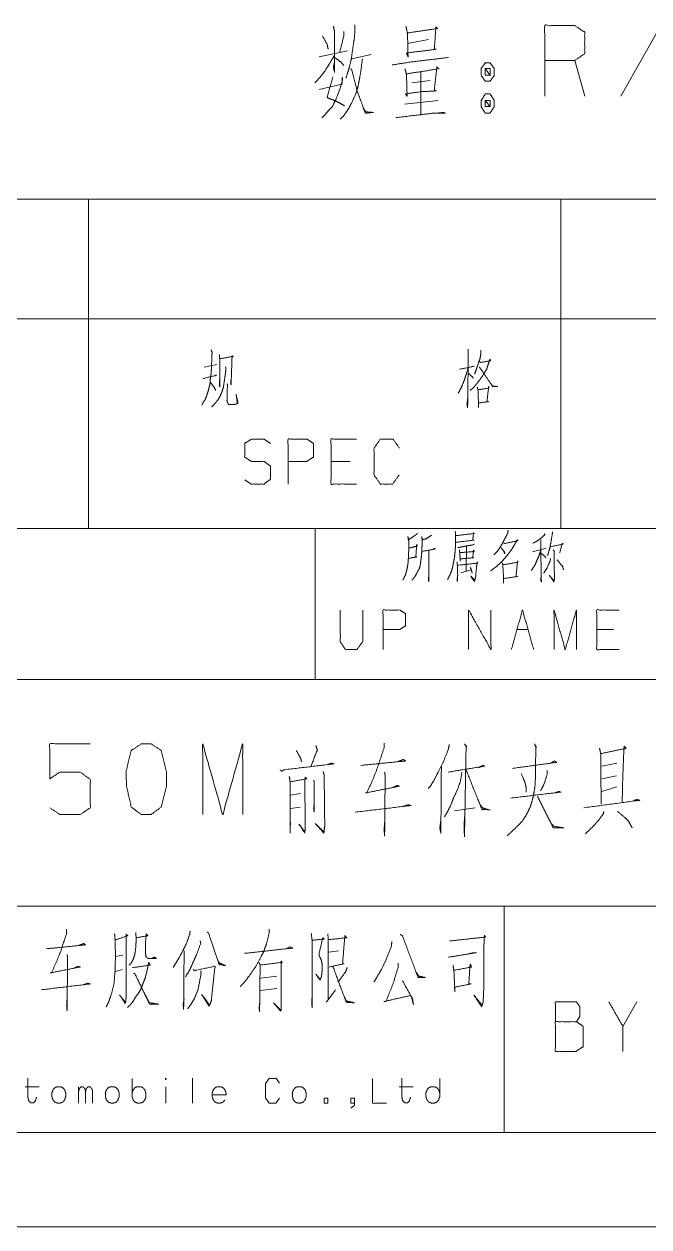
# Model space of a CAD drawing. Header units: millimetres. Extents: x 0 to 210, y 0 to 297.
# Drawn here: x 99.6 to 132.7, y 0 to 63.7 of the extents above; entities that cross this region are included whole.
import ezdxf

# ---------------------------------------------------------------- set-up
doc = ezdxf.new("R2010")
doc.units = ezdxf.units.MM
doc.layers.add('101', color=7, linetype='Continuous', true_color=0xffffff)

msp = doc.modelspace()

# ---------------------------------------------------------------- linework, layer by layer
at = {"layer": '101', "color": 72, "linetype": 'Continuous', "lineweight": 18}
for p, q in [((133.302, 63.655), (131.187, 59.915)), ((119.889, 62.71), (121.002, 62.907)), ((115.214, 62.001), (116.717, 62.316)), ((116.939, 61.883), (117.969, 62.119)), ((120.585, 61.214), (120.585, 58.93)), ((129.267, 59.915), (128.738, 61.804)), ((120.112, 60.623), (121.086, 60.741)), ((119.722, 59.482), (121.503, 59.678)), ((73, 54.463), (103, 54.463)), ((103, 54.463), (103, 48.113)), ((103, 54.463), (128, 54.463)), ((128, 54.463), (158, 54.463)), ((128, 54.463), (128, 48.113)), ((73, 48.113), (103, 48.113)), ((103, 48.113), (128, 48.113)), ((103, 48.113), (103, 37)), ((128, 48.113), (128, 37)), ((128, 48.113), (158, 48.113)), ((109.13, 45.55), (109.784, 45.7)), ((116.847, 40.563), (115.839, 40.563)), ((73, 37), (103, 37)), ((103, 37), (128, 37)), ((128, 37), (158, 37)), ((123.012, 36.054), (122.996, 34.751)), ((126.507, 35.767), (127.226, 35.966)), ((122.715, 34.663), (123.262, 34.818)), ((125.679, 31.649), (126.273, 31.649)), ((130.798, 31.649), (129.909, 31.649)), ((130.976, 24.572), (130.169, 24.414)), ((130.169, 23.745), (130.948, 23.903)), ((113.695, 22.879), (114.223, 22.958)), ((130.976, 23.312), (130.169, 23.076)), ((114.196, 22.249), (113.695, 22.17)), ((123.462, 22.21), (122.377, 22.052)), ((113.645, 14.842), (113.45, 14.738)), ((104.817, 14.393), (104.427, 14.324)), ((116.229, 14.635), (115.717, 14.566)), ((104.793, 13.634), (104.427, 13.531)), ((112.962, 13.289), (112.108, 13.186)), ((112.108, 12.53), (112.962, 12.634)), ((132.031, 11.925), (131.289, 10.628)), ((105.304, 6.907), (105.304, 7.873)), ((108.504, 7.887), (108.504, 6.562)), ((99.647, 7.431), (100.379, 7.431)), ((102.476, 6.562), (102.476, 7.431)), ((107.089, 7.431), (107.089, 6.562)), ((119.448, 7.431), (120.18, 7.431))]:
    msp.add_line(p, q, dxfattribs=at)
at = {"layer": '101', "color": 133, "linetype": 'Continuous', "lineweight": 18}
for p, q in [((25, 37), (205, 37)), ((115, 37), (115, 29)), ((25, 29), (205, 29)), ((75, 17), (184, 17)), ((125, 17), (125, 5)), ((25, 5), (205, 5)), ((25, 5), (205, 5)), ((0, 0), (210, 0))]:
    msp.add_line(p, q, dxfattribs=at)
at = {"layer": '101', "color": 72, "linetype": 'Continuous', "lineweight": 18}
for points, knots in [([(115.381, 63.104), (115.631, 62.67), (115.687, 62.395)], [0, 0, 0.640215, 1, 1]), ([(115.965, 63.615), (116.021, 63.34), (116.021, 61.174), (115.965, 61.45), (116.021, 61.686)], [0, 0, 0.094655, 0.823641, 0.918296, 1, 1]), ([(116.522, 63.34), (116.522, 63.143), (116.299, 62.237)], [0, 0, 0.174306, 1, 1]), ([(117.106, 63.694), (117.106, 63.458), (117.079, 63.025), (116.995, 62.474), (116.912, 61.883), (116.8, 61.411), (116.661, 60.978), (116.633, 60.859)], [0, 0, 0.08186, 0.232244, 0.425428, 0.632112, 0.800316, 0.957948, 1, 1]), ([(119.805, 63.615), (119.889, 63.222), (119.917, 62.001), (119.833, 62.198), (121.392, 62.395), (121.308, 62.395), (121.392, 63.576), (121.475, 63.497), (119.889, 63.261)], [0, 0, 0.062937, 0.253847, 0.287286, 0.532982, 0.546041, 0.731205, 0.749153, 1, 1]), ([(127.152, 59.915), (127.152, 63.655), (128.738, 63.655), (129.267, 63.3), (129.267, 62.159), (128.738, 61.804), (127.152, 61.804)], [0, 0, 0.400951, 0.571035, 0.639278, 0.761673, 0.829916, 1, 1]), ([(115.993, 62.041), (115.743, 61.607), (115.492, 61.214), (115.242, 60.899), (114.991, 60.623)], [0, 0, 0.287233, 0.555138, 0.786184, 1, 1]), ([(116.021, 61.962), (116.355, 61.726), (116.522, 61.529)], [0, 0, 0.613115, 1, 1]), ([(117.496, 61.883), (117.413, 61.214), (117.329, 60.741), (117.246, 60.348), (117.134, 59.993), (116.912, 59.521), (116.717, 59.167), (116.494, 58.852), (116.327, 58.694)], [0, 0, 0.194373, 0.332631, 0.448611, 0.555647, 0.706159, 0.822691, 0.933848, 1, 1]), ([(119.082, 61.568), (120.084, 61.726), (122.06, 61.962)], [0, 0, 0.33759, 1, 1]), ([(116.884, 61.371), (116.939, 61.293), (117.218, 60.19), (117.413, 59.678), (117.607, 59.127), (117.663, 59.009), (118.081, 59.048), (117.663, 59.088), (117.524, 59.324)], [0, 0, 0.026719, 0.341743, 0.493481, 0.655461, 0.691641, 0.807837, 0.924033, 1, 1]), ([(119.75, 61.371), (119.833, 61.056), (119.861, 60.111), (119.861, 59.915), (119.778, 60.033), (120.64, 60.151), (121.42, 60.19), (121.308, 60.23), (121.448, 61.45), (121.559, 61.371), (120.613, 61.214), (119.833, 61.096)], [0, 0, 0.050173, 0.195727, 0.226038, 0.248311, 0.382413, 0.502573, 0.520757, 0.709901, 0.730899, 0.878625, 1, 1]), ([(124.258, 61.686), (124.007, 61.686), (123.785, 61.371), (123.785, 61.017), (124.007, 60.702), (124.258, 60.702), (124.481, 61.017), (124.481, 61.371), (124.258, 61.686)], [0, 0, 0.091011, 0.231142, 0.359869, 0.5, 0.591011, 0.731142, 0.859869, 1, 1]), ([(124.007, 61.017), (124.258, 61.017), (124.007, 61.371), (124.007, 61.017)], [0, 0, 0.24116, 0.6589, 1, 1]), ([(124.258, 61.017), (124.258, 61.371), (124.007, 61.371)], [0, 0, 0.585821, 1, 1]), ([(115.214, 60.269), (116.411, 60.544), (116.438, 60.899), (116.438, 60.741), (116.299, 60.269), (116.104, 59.757), (115.91, 59.363), (115.687, 59.127), (115.492, 58.891), (115.353, 58.773)], [0, 0, 0.30447, 0.392578, 0.431618, 0.553711, 0.689471, 0.798367, 0.878841, 0.95475, 1, 1]), ([(115.937, 60.938), (115.631, 59.836), (115.826, 59.757), (116.049, 59.678), (116.271, 59.56), (116.55, 59.403)], [0, 0, 0.529108, 0.6263, 0.735528, 0.852098, 1, 1]), ([(124.481, 59.678), (124.258, 60.033), (124.007, 60.033), (123.785, 59.678), (123.785, 59.363), (124.007, 59.009), (124.258, 59.009), (124.481, 59.363), (124.481, 59.678)], [0, 0, 0.149198, 0.238512, 0.38771, 0.5, 0.649198, 0.738512, 0.88771, 1, 1]), ([(124.007, 59.678), (124.007, 59.363), (124.258, 59.363)], [0, 0, 0.556983, 1, 1]), ([(124.258, 59.678), (124.007, 59.678), (124.258, 59.363), (124.258, 59.678)], [0, 0, 0.258819, 0.674599, 1, 1]), ([(119.277, 58.773), (120.585, 58.93), (121.225, 59.009), (121.893, 59.009), (121.809, 59.048), (121.392, 59.009)], [0, 0, 0.419318, 0.624581, 0.837166, 0.866547, 1, 1]), ([(109.483, 46.475), (109.554, 46.325), (109.536, 46.25), (109.518, 45.75), (109.501, 45.4), (109.483, 45.15), (109.448, 44.9), (109.43, 44.675), (109.377, 44.45), (109.324, 44.25), (109.253, 44.025), (109.183, 43.85), (109.077, 43.7), (109.006, 43.55)], [0, 0, 0.054644, 0.080037, 0.244904, 0.360386, 0.442974, 0.526176, 0.600548, 0.676723, 0.744905, 0.822623, 0.884819, 0.945354, 1, 1]), ([(109.925, 46.2), (109.943, 46.025), (109.943, 44.525), (109.925, 44.625), (109.943, 44.875)], [0, 0, 0.086729, 0.826348, 0.876422, 1, 1]), ([(109.96, 46), (110.65, 46.125), (110.597, 46.175), (110.597, 46.05), (110.561, 45), (110.544, 44.625), (110.526, 44.75), (110.544, 44.875)], [0, 0, 0.271858, 0.300142, 0.348649, 0.756338, 0.902021, 0.951011, 1, 1]), ([(123.089, 46.5), (123.107, 46.35), (123.071, 43.425), (123.036, 43.55), (123.071, 43.875)], [0, 0, 0.04275, 0.870701, 0.907469, 1, 1]), ([(123.708, 45.85), (123.761, 45.8), (124.291, 45.9), (124.255, 45.975), (124.167, 45.725), (124.079, 45.45), (123.973, 45.275), (123.884, 45.125), (123.637, 44.775), (123.531, 44.65), (123.389, 44.475), (123.213, 44.325)], [0, 0, 0.027219, 0.228749, 0.259717, 0.35875, 0.466631, 0.543056, 0.608079, 0.768168, 0.829391, 0.913418, 1, 1]), ([(123.778, 46.45), (123.778, 46.3), (123.725, 46), (123.601, 45.65), (123.513, 45.375), (123.442, 45.2)], [0, 0, 0.115078, 0.348802, 0.633598, 0.855202, 1, 1]), ([(110.243, 45.575), (110.278, 45.5), (110.243, 45.2), (110.19, 44.825), (110.137, 44.475), (110.066, 44.25), (109.96, 44), (109.837, 43.8), (109.731, 43.675), (109.607, 43.525), (109.518, 43.45)], [0, 0, 0.035518, 0.164909, 0.327135, 0.478766, 0.579788, 0.69611, 0.79685, 0.867063, 0.950353, 1, 1]), ([(123.089, 45.5), (122.965, 45.075), (122.859, 44.775), (122.735, 44.475), (122.576, 44.175)], [0, 0, 0.310644, 0.533953, 0.761693, 1, 1]), ([(122.647, 45.45), (122.682, 45.45), (123.425, 45.6)], [0, 0, 0.044603, 1, 1]), ([(123.69, 45.55), (123.725, 45.525), (124.397, 44.525), (124.662, 44.525), (124.397, 44.55), (124.308, 44.675)], [0, 0, 0.022404, 0.645772, 0.782972, 0.920781, 1, 1]), ([(109.077, 44.95), (109.784, 45.125), (109.731, 45.125), (109.713, 45.1)], [0, 0, 0.896993, 0.962291, 1, 1]), ([(109.448, 44.75), (109.66, 44.475), (109.731, 44.325)], [0, 0, 0.676823, 1, 1]), ([(110.331, 44.675), (110.367, 44.575), (110.349, 44.5), (110.331, 43.8), (110.349, 43.7), (110.385, 43.625), (110.42, 43.575), (110.72, 43.575), (110.809, 43.6), (110.915, 43.65), (110.809, 44.125), (110.879, 43.625)], [0, 0, 0.040324, 0.069618, 0.335837, 0.374445, 0.405966, 0.429249, 0.543487, 0.578402, 0.622978, 0.808014, 1, 1]), ([(123.089, 45.25), (123.336, 45.025), (123.372, 44.95)], [0, 0, 0.801336, 1, 1]), ([(123.584, 44.5), (123.619, 44.325), (123.655, 43.425), (123.637, 43.65), (124.167, 43.725), (124.096, 43.725), (124.185, 44.55), (124.202, 44.45), (123.619, 44.35)], [0, 0, 0.051988, 0.314259, 0.379979, 0.535919, 0.556507, 0.798111, 0.82768, 1, 1]), ([(111.269, 39.588), (111.604, 39.363), (112.294, 39.363), (112.63, 39.613), (112.63, 40.313), (112.294, 40.563), (111.622, 40.563), (111.269, 40.788), (111.269, 41.513), (111.622, 41.738), (112.294, 41.738), (112.63, 41.513)], [0, 0, 0.068036, 0.184055, 0.254519, 0.372335, 0.4428, 0.555844, 0.62637, 0.748394, 0.81892, 0.931964, 1, 1]), ([(113.563, 39.363), (113.563, 41.738), (114.57, 41.738), (114.906, 41.513), (114.906, 40.788), (114.553, 40.563), (113.563, 40.563)], [0, 0, 0.401146, 0.571312, 0.639588, 0.762044, 0.832819, 1, 1]), ([(117.183, 39.363), (115.839, 39.363), (115.839, 41.738), (117.183, 41.738)], [0, 0, 0.26539, 0.73461, 1, 1]), ([(119.441, 39.838), (119.106, 39.363), (118.452, 39.363), (118.116, 39.838), (118.116, 41.263), (118.452, 41.738), (119.123, 41.738), (119.459, 41.263)], [0, 0, 0.114569, 0.243367, 0.357936, 0.638584, 0.753153, 0.885432, 1, 1]), ([(120.421, 36.739), (120.359, 36.695), (119.937, 36.407), (119.906, 36.584), (119.953, 36.407), (119.953, 35.833), (119.937, 35.48), (119.922, 35.237), (119.89, 34.994), (119.843, 34.774), (119.781, 34.553), (119.703, 34.398), (119.641, 34.266)], [0, 0, 0.024363, 0.186801, 0.243941, 0.302153, 0.485022, 0.597667, 0.675194, 0.753199, 0.825098, 0.89819, 0.953346, 1, 1]), ([(121.155, 36.65), (120.905, 36.474), (120.671, 36.407), (120.64, 36.584), (120.671, 36.319), (120.655, 36.054), (120.64, 35.767), (120.624, 35.524), (120.593, 35.303), (120.562, 35.061), (120.515, 34.884), (120.437, 34.751), (120.359, 34.597), (120.281, 34.464), (120.203, 34.354), (120.124, 34.266)], [0, 0, 0.096321, 0.172939, 0.229417, 0.313418, 0.396987, 0.487496, 0.564125, 0.634337, 0.711437, 0.768975, 0.817389, 0.871906, 0.920319, 0.962889, 1, 1]), ([(122.419, 36.849), (122.434, 36.65), (122.434, 36.297), (122.419, 35.966), (122.403, 35.745), (122.372, 35.458), (122.325, 35.215), (122.278, 34.95), (122.216, 34.751), (122.138, 34.553), (122.013, 34.31)], [0, 0, 0.076502, 0.212087, 0.33934, 0.424292, 0.535106, 0.630037, 0.733303, 0.813246, 0.895185, 1, 1]), ([(122.465, 36.628), (123.433, 36.739), (123.387, 36.783), (123.34, 36.385), (123.418, 36.385), (122.45, 36.275)], [0, 0, 0.391079, 0.41692, 0.577582, 0.608917, 1, 1]), ([(124.994, 36.231), (125.041, 36.209), (125.743, 36.363), (125.696, 36.407), (125.571, 36.187), (125.431, 35.944), (125.29, 35.745), (125.134, 35.546), (124.963, 35.348), (124.775, 35.149), (124.572, 34.972), (124.416, 34.862), (124.291, 34.751)], [0, 0, 0.017096, 0.254607, 0.275862, 0.359625, 0.452277, 0.53264, 0.616084, 0.702808, 0.792985, 0.881825, 0.94496, 1, 1]), ([(125.212, 36.915), (125.197, 36.761), (125.009, 36.407), (124.9, 36.187), (124.775, 35.988), (124.619, 35.767), (124.463, 35.613)], [0, 0, 0.101774, 0.363751, 0.525154, 0.678922, 0.85608, 1, 1]), ([(127.163, 36.739), (127.132, 36.65), (126.929, 36.474), (126.71, 36.319), (126.523, 36.231)], [0, 0, 0.111852, 0.433096, 0.752713, 1, 1]), ([(126.945, 36.407), (126.96, 34.663), (126.976, 34.177), (126.945, 34.266), (126.96, 34.464)], [0, 0, 0.691282, 0.883883, 0.921006, 1, 1]), ([(127.569, 36.827), (127.553, 36.717), (127.475, 36.253), (127.413, 35.944), (127.304, 35.568)], [0, 0, 0.086565, 0.451628, 0.696475, 1, 1]), ([(119.984, 35.414), (120.015, 35.436), (120.374, 35.502), (120.327, 35.48), (120.374, 36.165), (120.405, 36.076), (119.968, 35.966)], [0, 0, 0.022686, 0.239276, 0.269989, 0.676988, 0.732559, 1, 1]), ([(120.655, 35.789), (121.358, 35.922), (121.311, 35.944), (121.233, 35.9)], [0, 0, 0.834812, 0.895274, 1, 1]), ([(121.014, 35.833), (121.014, 34.199), (120.999, 34.31), (121.014, 34.487)], [0, 0, 0.849784, 0.907773, 1, 1]), ([(123.418, 36.187), (123.371, 36.143), (122.981, 36.076), (122.762, 36.032), (122.559, 35.988)], [0, 0, 0.072252, 0.516596, 0.766865, 1, 1]), ([(122.637, 35.878), (122.653, 35.723), (122.684, 35.281), (122.668, 35.392), (123.402, 35.458), (123.34, 35.458), (123.387, 35.855), (123.418, 35.789), (122.653, 35.723)], [0, 0, 0.056492, 0.217482, 0.25803, 0.525927, 0.548636, 0.694166, 0.720796, 1, 1]), ([(124.822, 35.988), (124.853, 35.966), (125.025, 35.767), (125.041, 35.657), (124.978, 35.811)], [0, 0, 0.066042, 0.519584, 0.712131, 1, 1]), ([(126.945, 35.855), (126.851, 35.568), (126.742, 35.326), (126.648, 35.083), (126.554, 34.95), (126.445, 34.774)], [0, 0, 0.251918, 0.474133, 0.691325, 0.826698, 1, 1]), ([(126.96, 35.701), (127.163, 35.524), (127.21, 35.436)], [0, 0, 0.729093, 1, 1]), ([(127.6, 35.878), (127.678, 35.767), (127.647, 35.789), (127.663, 34.619), (127.663, 34.332), (127.647, 34.177), (127.397, 34.531), (127.647, 34.222)], [0, 0, 0.051678, 0.066295, 0.513631, 0.623345, 0.682723, 0.848096, 1, 1]), ([(127.444, 36.032), (128.147, 36.187), (128.084, 36.209), (127.944, 35.723)], [0, 0, 0.55707, 0.608361, 1, 1]), ([(122.512, 35.237), (122.528, 35.039), (122.544, 34.531), (122.528, 34.199), (122.512, 34.288), (122.544, 34.509)], [0, 0, 0.147472, 0.523364, 0.768667, 0.835021, 1, 1]), ([(122.544, 35.061), (123.605, 35.171), (123.574, 35.237), (123.558, 35.127), (123.511, 34.619), (123.496, 34.42), (123.433, 34.199), (123.23, 34.487), (123.449, 34.266)], [0, 0, 0.374082, 0.399751, 0.438832, 0.617592, 0.687461, 0.76789, 0.891106, 1, 1]), ([(124.9, 35.193), (124.931, 35.127), (124.963, 34.575), (124.978, 34.509), (124.978, 34.111), (124.963, 34.288), (124.963, 34.354), (125.728, 34.464), (125.634, 34.464), (125.712, 35.281), (125.743, 35.237), (125.696, 35.215), (124.947, 35.083)], [0, 0, 0.01883, 0.160989, 0.178488, 0.28068, 0.326276, 0.343307, 0.542027, 0.566111, 0.777128, 0.791034, 0.804346, 1, 1]), ([(127.46, 35.414), (127.444, 35.303), (127.272, 34.906), (127.101, 34.641)], [0, 0, 0.12962, 0.632946, 1, 1]), ([(127.819, 35.348), (128.1, 34.994), (128.147, 34.818)], [0, 0, 0.711827, 1, 1]), ([(123.215, 34.95), (123.277, 34.774), (123.308, 34.641)], [0, 0, 0.579211, 1, 1]), ([(116.331, 32.687), (116.331, 31.009), (116.612, 30.589), (117.205, 30.589), (117.517, 31.009), (117.517, 32.687)], [0, 0, 0.337151, 0.438598, 0.557782, 0.662849, 1, 1]), ([(118.594, 30.589), (118.594, 32.687), (119.484, 32.687), (119.78, 32.488), (119.78, 31.848), (119.468, 31.649), (118.594, 31.649)], [0, 0, 0.401145, 0.571312, 0.639588, 0.762043, 0.832818, 1, 1]), ([(123.12, 30.589), (123.12, 32.687), (124.306, 30.589), (124.306, 32.687)], [0, 0, 0.317574, 0.682426, 1, 1]), ([(125.383, 30.589), (125.976, 32.687), (126.569, 30.589)], [0, 0, 0.5, 1, 1]), ([(127.646, 30.589), (127.646, 32.687), (128.239, 30.589), (128.832, 32.687), (128.832, 30.589)], [0, 0, 0.245192, 0.5, 0.754808, 1, 1]), ([(131.095, 30.589), (129.909, 30.589), (129.909, 32.687), (131.095, 32.687)], [0, 0, 0.26539, 0.73461, 1, 1]), ([(100.949, 22.21), (101.478, 21.855), (102.564, 21.855), (103.093, 22.21), (103.093, 23.706), (102.564, 24.1), (101.478, 24.1), (100.949, 23.745), (100.949, 25.596), (103.093, 25.596)], [0, 0, 0.062228, 0.168344, 0.230572, 0.376816, 0.441265, 0.547381, 0.609609, 0.79049, 1, 1]), ([(106.32, 21.855), (106.849, 22.249), (107.128, 23.351), (107.128, 24.1), (106.849, 25.241), (106.32, 25.596), (105.792, 25.596), (105.263, 25.241), (104.984, 24.1), (105.012, 23.351), (105.263, 22.249), (105.792, 21.855), (106.32, 21.855)], [0, 0, 0.067525, 0.183971, 0.260584, 0.380943, 0.446141, 0.500306, 0.565504, 0.685864, 0.762529, 0.87831, 0.945835, 1, 1]), ([(109.047, 21.855), (109.047, 25.596), (110.105, 21.855), (111.163, 25.596), (111.163, 21.855)], [0, 0, 0.245192, 0.5, 0.754808, 1, 1]), ([(115.031, 25.517), (115.114, 25.281), (114.78, 24.414)], [0, 0, 0.212533, 1, 1]), ([(118.648, 25.635), (118.648, 25.399), (118.286, 24.296), (118.036, 23.666), (117.73, 22.997), (117.674, 22.997), (119.455, 23.351), (119.344, 23.391), (119.093, 23.273)], [0, 0, 0.046524, 0.275034, 0.408549, 0.553506, 0.564469, 0.922194, 0.945452, 1, 1]), ([(122.099, 25.556), (122.043, 25.281), (121.792, 24.651), (121.514, 24.1), (121.291, 23.666), (121.097, 23.351), (120.985, 23.233)], [0, 0, 0.108296, 0.369415, 0.607255, 0.794826, 0.937481, 1, 1]), ([(122.906, 25.596), (123.017, 25.399), (122.989, 25.477), (122.906, 20.714), (122.878, 21.107), (122.906, 21.737)], [0, 0, 0.037079, 0.050771, 0.831915, 0.896623, 1, 1]), ([(126.607, 25.596), (126.718, 25.399), (126.69, 25.438), (126.662, 24.454), (126.662, 23.824), (126.635, 23.351), (126.579, 22.997), (126.495, 22.603), (126.384, 22.249), (126.189, 21.855), (125.967, 21.501), (125.66, 21.186), (125.159, 20.714)], [0, 0, 0.041267, 0.050064, 0.22973, 0.344671, 0.431026, 0.496472, 0.569909, 0.637679, 0.717832, 0.794195, 0.874345, 1, 1]), ([(114.001, 25.241), (114.223, 24.848), (114.279, 24.651)], [0, 0, 0.68857, 1, 1]), ([(130.057, 25.359), (130.113, 25.084), (130.141, 22.407)], [0, 0, 0.095034, 1, 1]), ([(130.141, 25.084), (131.477, 25.359), (131.365, 25.477), (131.338, 25.163), (131.282, 23.706), (131.254, 22.525)], [0, 0, 0.304379, 0.340594, 0.411142, 0.736398, 1, 1]), ([(113.138, 24.218), (113.249, 24.139), (113.333, 24.218), (115.977, 24.533), (115.866, 24.572), (115.643, 24.493)], [0, 0, 0.041722, 0.076839, 0.891604, 0.927737, 1, 1]), ([(117.423, 24.454), (119.789, 24.69), (119.678, 24.769), (119.372, 24.651)], [0, 0, 0.836559, 0.884537, 1, 1]), ([(121.681, 24.414), (121.653, 20.871), (121.598, 21.147), (121.653, 21.58)], [0, 0, 0.831552, 0.897533, 1, 1]), ([(122.043, 24.1), (123.963, 24.414), (123.88, 24.454), (123.657, 24.336)], [0, 0, 0.849658, 0.88996, 1, 1]), ([(125.438, 24.296), (127.776, 24.611), (127.664, 24.69), (127.47, 24.572)], [0, 0, 0.866267, 0.91634, 1, 1]), ([(113.611, 23.824), (113.639, 23.863), (113.667, 23.548), (113.667, 20.871), (113.667, 21.107), (113.695, 21.422)], [0, 0, 0.013415, 0.101392, 0.846296, 0.912023, 1, 1]), ([(113.695, 23.588), (114.557, 23.745), (114.474, 23.824), (114.446, 23.627), (114.474, 21.422), (114.474, 21.147), (114.446, 20.871), (114.14, 21.344), (114.446, 20.95), (114.474, 21.107)], [0, 0, 0.169662, 0.191862, 0.230318, 0.656811, 0.710118, 0.763697, 0.872594, 0.969067, 1, 1]), ([(114.919, 23.666), (114.947, 23.588), (114.947, 21.974), (114.919, 22.17), (114.947, 22.407)], [0, 0, 0.039131, 0.795411, 0.888559, 1, 1]), ([(115.42, 24.139), (115.476, 23.942), (115.476, 23.863), (115.504, 21.462), (115.504, 21.226), (115.476, 21.029), (115.448, 20.871), (115.003, 21.383), (115.476, 20.911), (115.476, 21.107)], [0, 0, 0.042407, 0.05873, 0.556607, 0.605575, 0.646787, 0.679939, 0.82058, 0.959193, 1, 1]), ([(118.676, 24.1), (118.704, 23.903), (118.676, 20.714), (118.648, 21.029), (118.676, 21.422)], [0, 0, 0.048504, 0.826565, 0.903707, 1, 1]), ([(122.767, 24.1), (122.683, 23.588), (122.544, 23.194), (122.321, 22.722), (122.154, 22.288), (121.987, 21.974), (121.848, 21.737)], [0, 0, 0.203103, 0.366649, 0.571205, 0.752995, 0.892619, 1, 1]), ([(122.989, 24.218), (123.824, 22.131), (124.27, 22.092), (124.214, 22.092), (123.852, 22.21), (123.713, 22.407)], [0, 0, 0.666524, 0.799113, 0.815621, 0.928504, 1, 1]), ([(125.911, 24.021), (126.106, 23.548), (126.161, 23.312), (126.161, 23.037)], [0, 0, 0.496483, 0.732261, 1, 1]), ([(127.275, 24.178), (127.275, 23.981), (127.136, 23.509), (126.941, 23.115)], [0, 0, 0.174412, 0.610791, 1, 1]), ([(125.354, 22.722), (127.998, 23.037), (127.915, 23.076), (127.692, 22.997)], [0, 0, 0.890188, 0.921047, 1, 1]), ([(117.117, 21.974), (120.068, 22.328), (119.928, 22.367), (119.678, 22.288)], [0, 0, 0.879479, 0.922285, 1, 1]), ([(126.774, 22.8), (127.609, 21.147), (128.165, 21.147), (127.637, 21.226), (127.497, 21.383)], [0, 0, 0.587332, 0.763837, 0.933364, 1, 1]), ([(129.222, 22.21), (132.173, 22.603), (132.061, 22.643), (131.866, 22.603)], [0, 0, 0.90379, 0.939645, 1, 1]), ([(130.28, 22.013), (130.252, 21.895), (130.002, 21.54), (129.64, 21.147), (129.306, 20.832)], [0, 0, 0.078331, 0.358457, 0.703641, 1, 1]), ([(131.004, 22.013), (131.393, 21.698), (131.588, 21.501), (131.672, 21.344), (131.783, 21.147)], [0, 0, 0.423752, 0.65799, 0.808736, 1, 1]), ([(101.842, 15.773), (101.842, 15.566), (101.525, 14.6), (101.305, 14.048), (101.037, 13.462), (100.988, 13.462), (102.549, 13.772), (102.452, 13.807), (102.232, 13.703)], [0, 0, 0.046524, 0.275032, 0.408547, 0.553503, 0.564467, 0.922193, 0.945451, 1, 1]), ([(104.378, 15.532), (104.402, 15.256), (104.427, 14.393), (104.402, 13.565), (104.353, 12.91), (104.207, 12.323), (104.061, 11.909), (103.939, 11.668)], [0, 0, 0.070329, 0.28934, 0.499598, 0.66644, 0.819873, 0.931328, 1, 1]), ([(104.451, 15.221), (105.085, 15.428), (104.988, 15.497), (104.988, 12.151), (104.963, 11.909), (104.939, 11.84), (104.646, 12.289), (104.939, 11.909)], [0, 0, 0.122096, 0.143967, 0.756448, 0.800872, 0.814267, 0.912285, 1, 1]), ([(105.5, 15.601), (105.524, 15.256), (105.5, 14.807), (105.451, 14.428), (105.354, 14.152), (105.232, 13.945), (105.158, 13.876)], [0, 0, 0.190955, 0.438946, 0.650197, 0.811822, 0.94447, 1, 1]), ([(105.549, 15.325), (106.134, 15.428), (106.061, 15.532), (106.012, 15.014), (106.012, 14.566), (106.037, 14.324), (106.158, 14.221), (106.598, 14.221), (106.5, 14.29), (106.329, 14.221)], [0, 0, 0.2097, 0.254412, 0.437767, 0.595973, 0.681594, 0.738018, 0.892888, 0.935041, 1, 1]), ([(108.377, 15.67), (108.353, 15.497), (108.182, 15.014), (108.011, 14.669), (107.792, 14.255), (107.621, 13.979), (107.475, 13.738)], [0, 0, 0.081145, 0.319755, 0.499048, 0.717309, 0.868472, 1, 1]), ([(109.28, 15.635), (109.353, 15.566), (109.914, 13.91), (110.255, 13.841), (109.938, 13.979), (109.841, 14.117)], [0, 0, 0.037082, 0.681736, 0.810183, 0.937685, 1, 1]), ([(112.572, 15.773), (112.572, 15.601), (112.425, 15.014), (112.279, 14.6), (112.133, 14.324), (111.864, 13.807), (111.474, 13.255), (111.206, 12.91), (111.035, 12.737)], [0, 0, 0.049752, 0.224096, 0.350741, 0.440843, 0.608969, 0.803946, 0.929998, 1, 1]), ([(114.79, 15.566), (114.839, 15.152), (114.839, 11.633), (114.815, 11.909), (114.839, 12.22)], [0, 0, 0.092137, 0.86992, 0.931161, 1, 1]), ([(114.864, 15.187), (115.473, 15.256), (115.4, 15.325), (115.205, 14.462), (115.205, 14.393), (115.254, 14.29), (115.327, 14.117), (115.376, 13.876), (115.376, 13.669), (115.351, 13.427), (115.327, 13.255), (115.254, 13.082), (115.034, 13.393), (115.254, 13.117)], [0, 0, 0.163215, 0.189964, 0.425151, 0.443502, 0.473933, 0.523768, 0.589295, 0.644348, 0.708904, 0.755239, 0.805074, 0.906208, 1, 1]), ([(115.668, 15.532), (115.693, 15.221), (115.693, 12.047), (115.595, 11.909), (116.083, 12.565)], [0, 0, 0.069653, 0.779472, 0.817267, 1, 1]), ([(115.717, 15.221), (116.669, 15.325), (116.571, 15.428), (116.449, 13.945), (116.522, 13.945), (115.742, 13.772)], [0, 0, 0.276543, 0.31765, 0.747833, 0.76898, 1, 1]), ([(119.497, 15.497), (119.619, 15.428), (120.448, 13.22), (120.839, 13.22), (120.473, 13.289), (120.326, 13.531)], [0, 0, 0.039541, 0.70512, 0.815248, 0.920313, 1, 1]), ([(122.13, 15.152), (124.009, 15.359), (123.96, 15.463), (123.935, 14.945), (123.935, 13.013), (123.911, 12.254), (123.887, 11.909), (123.838, 11.737), (123.813, 11.668), (123.399, 12.289), (123.813, 11.771)], [0, 0, 0.26165, 0.277494, 0.349234, 0.616765, 0.721921, 0.769814, 0.794638, 0.804772, 0.908173, 1, 1]), ([(100.769, 14.738), (102.842, 14.945), (102.745, 15.014), (102.476, 14.911)], [0, 0, 0.83656, 0.884539, 1, 1]), ([(108.914, 15.152), (108.938, 15.014), (108.719, 14.428), (108.621, 14.221), (108.475, 13.876), (108.328, 13.565), (108.133, 13.255)], [0, 0, 0.067376, 0.368458, 0.47848, 0.658655, 0.823687, 1, 1]), ([(111.254, 14.497), (113.791, 14.773), (113.645, 14.842)], [0, 0, 0.940373, 1, 1]), ([(119.058, 15.118), (119.034, 14.876), (118.765, 14.186), (118.521, 13.669), (118.277, 13.255), (118.107, 12.979)], [0, 0, 0.102841, 0.416512, 0.658905, 0.862492, 1, 1]), ([(101.866, 14.428), (101.891, 14.255), (101.866, 11.461), (101.842, 11.737), (101.866, 12.082)], [0, 0, 0.048505, 0.826565, 0.903707, 1, 1]), ([(108.06, 14.635), (108.036, 11.53), (108.011, 11.806), (108.06, 12.082)], [0, 0, 0.847819, 0.923473, 1, 1]), ([(112.084, 13.876), (113.206, 14.014), (113.206, 14.083), (113.255, 14.014), (113.206, 13.979), (113.206, 11.564), (113.181, 11.426), (112.791, 11.875), (113.181, 11.495)], [0, 0, 0.224399, 0.238095, 0.254869, 0.26673, 0.746111, 0.773928, 0.891943, 1, 1]), ([(122.057, 14.29), (123.521, 14.531), (123.374, 14.531), (123.106, 14.462)], [0, 0, 0.777946, 0.854702, 1, 1]), ([(105.329, 13.738), (106.256, 13.876), (106.183, 14.014), (106.11, 13.634), (106.012, 13.22), (105.915, 12.979), (105.817, 12.703), (105.671, 12.427), (105.475, 12.151), (105.329, 11.909), (105.183, 11.737), (105.061, 11.633)], [0, 0, 0.248086, 0.289439, 0.391758, 0.504362, 0.573317, 0.650816, 0.733521, 0.823007, 0.897765, 0.957654, 1, 1]), ([(105.378, 13.427), (105.451, 13.427), (106.232, 11.806), (106.719, 11.806), (106.232, 11.875), (105.939, 12.427)], [0, 0, 0.021039, 0.538445, 0.678705, 0.820361, 1, 1]), ([(108.938, 13.565), (108.963, 13.427), (108.792, 12.565), (108.597, 12.082), (108.426, 11.806), (108.255, 11.564)], [0, 0, 0.064861, 0.4718, 0.712904, 0.863112, 1, 1]), ([(108.548, 13.634), (108.621, 13.565), (108.67, 13.6), (109.694, 13.807), (109.548, 12.461), (109.499, 11.978), (109.426, 11.771), (109.377, 11.702), (108.987, 12.323), (109.402, 11.771)], [0, 0, 0.021075, 0.033595, 0.2526, 0.536205, 0.63793, 0.683936, 0.701643, 0.855332, 1, 1]), ([(112.035, 14.014), (112.084, 13.876), (112.059, 11.599), (112.059, 11.392), (112.035, 11.599), (112.059, 11.84)], [0, 0, 0.047497, 0.786427, 0.853598, 0.921235, 1, 1]), ([(115.937, 13.807), (116.644, 11.909), (117.083, 11.875), (116.644, 11.978), (116.547, 12.185)], [0, 0, 0.643821, 0.783835, 0.927245, 1, 1]), ([(116.693, 13.738), (116.62, 13.531), (116.205, 12.979)], [0, 0, 0.241282, 1, 1]), ([(119.399, 13.979), (119.399, 13.772), (119.18, 13.082), (119.204, 13.117), (118.985, 12.53), (118.741, 11.944), (118.643, 11.944), (120.009, 12.254)], [0, 0, 0.05545, 0.249412, 0.26073, 0.428483, 0.598636, 0.624771, 1, 1]), ([(122.301, 13.876), (122.35, 13.462), (122.399, 12.461), (122.374, 12.703), (123.252, 12.875), (123.13, 12.875), (123.204, 13.945), (123.277, 13.772), (122.374, 13.6)], [0, 0, 0.085839, 0.292104, 0.342086, 0.526357, 0.55147, 0.772214, 0.810798, 1, 1]), ([(100.501, 12.565), (103.086, 12.875), (102.964, 12.91), (102.745, 12.841)], [0, 0, 0.879479, 0.922284, 1, 1]), ([(119.619, 13.048), (120.156, 12.082), (120.204, 11.771), (120.107, 12.151)], [0, 0, 0.610117, 0.783655, 1, 1]), ([(127.719, 10.876), (127.719, 11.925), (128.832, 11.925), (129.007, 11.677), (129.007, 11.152), (128.832, 10.876), (127.719, 10.876), (127.719, 9.303), (128.812, 9.303), (129.183, 9.551), (129.183, 10.628), (128.832, 10.876)], [0, 0, 0.115917, 0.238846, 0.272469, 0.330428, 0.366584, 0.489514, 0.663389, 0.784162, 0.833485, 0.952453, 1, 1]), ([(131.289, 9.303), (131.289, 10.628), (130.548, 11.925)], [0, 0, 0.469958, 1, 1]), ([(100.242, 6.879), (100.193, 6.686), (100.086, 6.576), (99.949, 6.576), (99.832, 6.686), (99.793, 6.879), (99.793, 7.887)], [0, 0, 0.107405, 0.190396, 0.26402, 0.350758, 0.457, 1, 1]), ([(107.089, 7.79), (107.109, 7.845), (107.089, 7.887), (107.07, 7.845), (107.089, 7.79)], [0, 0, 0.280626, 0.5, 0.719374, 1, 1]), ([(113.108, 6.824), (112.923, 6.562), (112.562, 6.562), (112.376, 6.824), (112.376, 7.611), (112.562, 7.873), (112.932, 7.873), (113.118, 7.611)], [0, 0, 0.114568, 0.243368, 0.357936, 0.638583, 0.753151, 0.885432, 1, 1]), ([(118.034, 7.873), (118.034, 6.562), (118.775, 6.562)], [0, 0, 0.638732, 1, 1]), ([(120.043, 6.879), (119.994, 6.686), (119.887, 6.576), (119.75, 6.576), (119.633, 6.686), (119.594, 6.879), (119.594, 7.887)], [0, 0, 0.107406, 0.190396, 0.26402, 0.350758, 0.456999, 1, 1]), ([(121.594, 7.873), (121.594, 6.907), (121.535, 6.727), (121.428, 6.603), (121.292, 6.562), (121.165, 6.562), (121.028, 6.603), (120.921, 6.727), (120.862, 6.907), (120.862, 7.1), (120.921, 7.266), (121.028, 7.39), (121.165, 7.431), (121.292, 7.431), (121.428, 7.39), (121.535, 7.266), (121.594, 7.1)], [0, 0, 0.286726, 0.342739, 0.39146, 0.433824, 0.471471, 0.513835, 0.562556, 0.618569, 0.675914, 0.728049, 0.77677, 0.819134, 0.856781, 0.899145, 0.947866, 1, 1]), ([(101.12, 6.727), (101.227, 6.603), (101.364, 6.562), (101.491, 6.562), (101.627, 6.603), (101.735, 6.727), (101.793, 6.907), (101.793, 7.1), (101.735, 7.266), (101.627, 7.39), (101.491, 7.431), (101.364, 7.431), (101.227, 7.39), (101.12, 7.266), (101.061, 7.1), (101.061, 6.907), (101.12, 6.727)], [0, 0, 0.063223, 0.118197, 0.16705, 0.222024, 0.285249, 0.357934, 0.432348, 0.5, 0.563226, 0.6182, 0.667052, 0.722026, 0.785249, 0.852901, 0.927315, 1, 1]), ([(102.476, 7.169), (102.505, 7.321), (102.603, 7.417), (102.71, 7.417), (102.807, 7.321), (102.846, 7.169), (102.846, 6.562)], [0, 0, 0.118879, 0.22446, 0.306986, 0.412562, 0.533087, 1, 1]), ([(102.846, 7.169), (102.876, 7.321), (102.973, 7.417), (103.09, 7.417), (103.178, 7.321), (103.217, 7.169), (103.217, 6.562)], [0, 0, 0.118605, 0.223938, 0.31376, 0.413913, 0.53416, 1, 1]), ([(103.949, 6.727), (104.056, 6.603), (104.193, 6.562), (104.319, 6.562), (104.456, 6.603), (104.563, 6.727), (104.622, 6.907), (104.622, 7.1), (104.563, 7.266), (104.456, 7.39), (104.319, 7.431), (104.193, 7.431), (104.056, 7.39), (103.949, 7.266), (103.89, 7.1), (103.89, 6.907), (103.949, 6.727)], [0, 0, 0.063223, 0.118197, 0.16705, 0.222024, 0.285249, 0.357934, 0.432348, 0.5, 0.563226, 0.6182, 0.667052, 0.722026, 0.785249, 0.852901, 0.927315, 1, 1]), ([(105.304, 6.907), (105.363, 6.727), (105.47, 6.603), (105.607, 6.562), (105.734, 6.562), (105.87, 6.603), (105.978, 6.727), (106.036, 6.907), (106.036, 7.1), (105.978, 7.266), (105.87, 7.39), (105.734, 7.431), (105.607, 7.431), (105.47, 7.39), (105.363, 7.266), (105.304, 7.1)], [0, 0, 0.078529, 0.146835, 0.206229, 0.25901, 0.318404, 0.38671, 0.465239, 0.545636, 0.618727, 0.687034, 0.746428, 0.799208, 0.858602, 0.926909, 1, 1]), ([(110.221, 6.727), (110.113, 6.603), (109.977, 6.562), (109.85, 6.562), (109.713, 6.603), (109.606, 6.727), (109.547, 6.907), (109.547, 7.1), (109.606, 7.266), (109.713, 7.39), (109.85, 7.431), (109.977, 7.431), (110.113, 7.39), (110.221, 7.266), (110.279, 7.1), (110.279, 7.003), (109.547, 7.003)], [0, 0, 0.053947, 0.100854, 0.142542, 0.18945, 0.243397, 0.305417, 0.368913, 0.426638, 0.480585, 0.527493, 0.569181, 0.616088, 0.670035, 0.727761, 0.759509, 1, 1]), ([(113.849, 6.727), (113.956, 6.603), (114.093, 6.562), (114.22, 6.562), (114.356, 6.603), (114.464, 6.727), (114.522, 6.907), (114.522, 7.1), (114.464, 7.266), (114.356, 7.39), (114.22, 7.431), (114.093, 7.431), (113.956, 7.39), (113.849, 7.266), (113.79, 7.1), (113.79, 6.907), (113.849, 6.727)], [0, 0, 0.063224, 0.118198, 0.167051, 0.222025, 0.285248, 0.357933, 0.432348, 0.5, 0.563224, 0.618198, 0.667051, 0.722025, 0.785248, 0.8529, 0.927315, 1, 1]), ([(115.478, 6.562), (115.663, 6.562), (115.663, 6.824), (115.478, 6.824), (115.478, 6.562)], [0, 0, 0.207087, 0.5, 0.707087, 1, 1]), ([(117.078, 6.562), (116.892, 6.562), (116.892, 6.824), (117.078, 6.824), (117.078, 6.438), (116.892, 6.3)], [0, 0, 0.148246, 0.357931, 0.506177, 0.815186, 1, 1])]:
    msp.add_open_spline(points, degree=1, knots=knots, dxfattribs=at)

doc.saveas('drawing.dxf')
